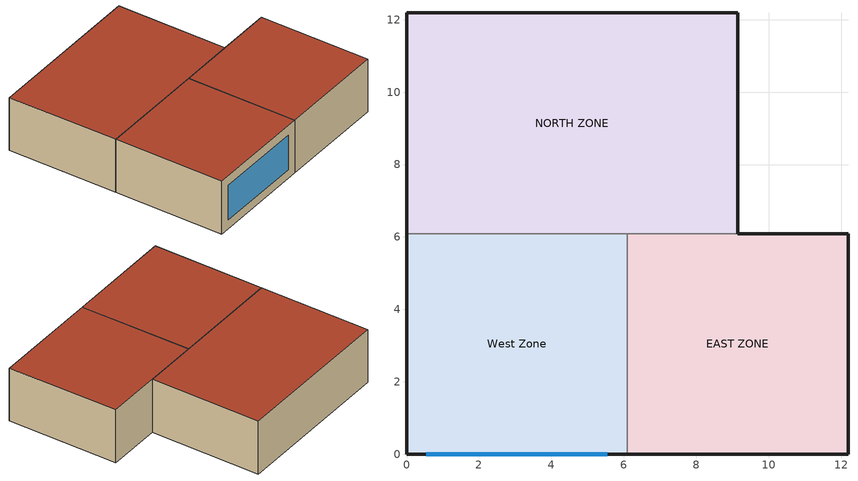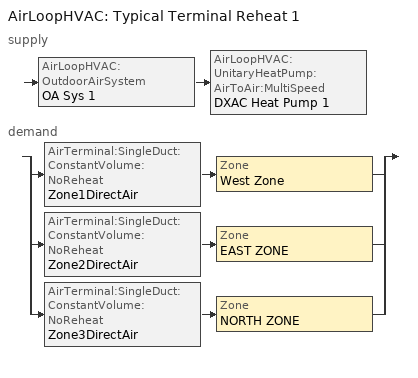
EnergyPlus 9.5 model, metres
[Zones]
West Zone
 floor adiabatic (FLOOR SLAB 8 IN): 0,0 0,6.1 6.1,6.1 6.1,0 z0
 wall outside (EXTWALL80): 0,6.1 0,0 6.1,0 z0:3.05
 wall to NORTH ZONE (PARTITION06): 6.1,6.1 0,6.1 z0:3.05
 wall to EAST ZONE (PARTITION06): 6.1,0 6.1,6.1 z0:3.05
 window (WIN-CON-LIGHT): 0.55,0 5.55,0 z0.5:2.5
 roof outside (ROOF34): 0,6.1 0,0 6.1,0 6.1,6.1 z3.05
EAST ZONE
 floor adiabatic (FLOOR SLAB 8 IN): 6.1,0 6.1,6.1 12.19,6.1 12.19,0 z0
 wall outside (EXTWALL80): 6.1,0 12.19,0 12.19,6.1 9.14,6.1 z0:3.05
 wall to NORTH ZONE (PARTITION06): 9.14,6.1 6.1,6.1 z0:3.05
 roof outside (ROOF34): 6.1,6.1 6.1,0 12.19,0 12.19,6.1 z3.05
NORTH ZONE
 floor adiabatic (FLOOR SLAB 8 IN): 0,6.1 0,12.19 9.14,12.19 9.14,6.1 z0
 wall outside (EXTWALL80): 9.14,6.1 9.14,12.19 0,12.19 0,6.1 z0:3.05
 roof outside (ROOF34): 0,12.19 0,6.1 9.14,6.1 9.14,12.19 z3.05
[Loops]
AirLoopHVAC 'Typical Terminal Reheat 1'
 supply: AirLoopHVAC:OutdoorAirSystem 'OA Sys 1' > AirLoopHVAC:UnitaryHeatPump:AirToAir:MultiSpeed 'DXAC Heat Pump 1'
 demand: split
  | AirTerminal:SingleDuct:ConstantVolume:NoReheat 'Zone1DirectAir' > Zone 'West Zone'
  | AirTerminal:SingleDuct:ConstantVolume:NoReheat 'Zone2DirectAir' > Zone 'EAST ZONE'
  | AirTerminal:SingleDuct:ConstantVolume:NoReheat 'Zone3DirectAir' > Zone 'NORTH ZONE'
[Building]
NONE: North Axis {deg}=0; Terrain=Suburbs; Loads Convergence Tolerance Value {W}=0.04; Temperature Convergence Tolerance Value {deltaC}=0.4; Solar Distribution=FullInteriorAndExterior; Maximum Number of Warmup Days=25; Minimum Number of Warmup Days=6
[Site:Location]
CHICAGO_IL_USA TMY2-94846: Latitude {deg}=42; Longitude {deg}=-87.88; Time Zone {hr}=-6; Elevation {m}=190
[SizingPeriod:DesignDay] Day of Month=21; Humidity Condition Type=Wetbulb; Barometric Pressure {Pa}=99063; Rain Indicator=No; Snow Indicator=No; Daylight Saving Time Indicator=No; Solar Model Indicator=ASHRAEClearSky
Name | Month | Day Type | Maximum Dry-Bulb Temperature {C} | Daily Dry-Bulb Temperature Range {deltaC} | Wetbulb or DewPoint at Maximum Dry-Bulb {C} | Wind Speed {m/s} | Wind Direction {deg} | Sky Clearness
CHICAGO_IL_USA Annual Heating 99% Design Conditions DB | 1 | WinterDesignDay | -17.3 | 0 | -17.3 | 4.9 | 270 | 0
CHICAGO_IL_USA Annual Cooling 1% Design Conditions DB/MCWB | 7 | SummerDesignDay | 31.5 | 10.7 | 23 | 5.3 | 230 | 1
[Site:GroundTemperature:BuildingSurface]
20.03, 20.03, 20.13, 20.3, 20.43, 20.52, 20.62, 20.77, 20.78, 20.55, 20.44, 20.2
[Material] Thermal Absorptance=0.9
Name | Roughness | Thickness {m} | Conductivity {W/m-K} | Density {kg/m3} | Specific Heat {J/kg-K} | Solar Absorptance | Visible Absorptance
A1 - 1 IN STUCCO | Smooth | 0.0253898 | 0.691831 | 1858.142 | 836.8 | 0.92 | 0.92
C4 - 4 IN COMMON BRICK | Rough | 0.101498 | 0.726422 | 1922.216 | 836.8 | 0.76 | 0.76
E1 - 3 / 4 IN PLASTER OR GYP BOARD | Smooth | 0.01905 | 0.726422 | 1601.846 | 836.8 | 0.92 | 0.92
C6 - 8 IN CLAY TILE | Smooth | 0.203302 | 0.570761 | 1121.292 | 836.8 | 0.82 | 0.82
C10 - 8 IN HW CONCRETE | MediumRough | 0.203302 | 1.729577 | 2242.585 | 836.8 | 0.65 | 0.65
E2 - 1 / 2 IN SLAG OR STONE | Rough | 0.0127102 | 1.435549 | 881.0155 | 1673.6 | 0.55 | 0.55
E3 - 3 / 8 IN FELT AND MEMBRANE | Rough | 0.00954024 | 0.190253 | 1121.292 | 1673.6 | 0.75 | 0.75
B5 - 1 IN DENSE INSULATION | VeryRough | 0.0253898 | 0.0432394 | 91.30524 | 836.8 | 0.5 | 0.5
C12 - 2 IN HW CONCRETE | MediumRough | 0.0509016 | 1.729577 | 2242.585 | 836.8 | 0.65 | 0.65
[WindowMaterial:Glazing]
WIN-LAY-GLASS-LIGHT: Optical Data Type=SpectralAverage; Thickness {m}=0.003; Solar Transmittance at Normal Incidence=0.9; Front Side Solar Reflectance at Normal Incidence=0.031; Back Side Solar Reflectance at Normal Incidence=0.031; Visible Transmittance at Normal Incidence=0.9; Front Side Visible Reflectance at Normal Incidence=0.05; Back Side Visible Reflectance at Normal Incidence=0.05; Infrared Transmittance at Normal Incidence=0; Front Side Infrared Hemispherical Emissivity=0.84; Back Side Infrared Hemispherical Emissivity=0.84; Conductivity {W/m-K}=0.9
[Construction]
EXTWALL80: A1 - 1 IN STUCCO, C4 - 4 IN COMMON BRICK, E1 - 3 / 4 IN PLASTER OR GYP BOARD
PARTITION06: E1 - 3 / 4 IN PLASTER OR GYP BOARD, C6 - 8 IN CLAY TILE, E1 - 3 / 4 IN PLASTER OR GYP BOARD
FLOOR SLAB 8 IN: C10 - 8 IN HW CONCRETE
ROOF34: E2 - 1 / 2 IN SLAG OR STONE, E3 - 3 / 8 IN FELT AND MEMBRANE, B5 - 1 IN DENSE INSULATION, C12 - 2 IN HW CONCRETE
WIN-CON-LIGHT: WIN-LAY-GLASS-LIGHT
[Zone] Type=1; Multiplier=1; Ceiling Height {m}=autocalculate; Volume {m3}=autocalculate
West Zone; EAST ZONE; NORTH ZONE
[People] Number of People Schedule=OFFICE OCCUPANCY; Number of People Calculation Method=people; Fraction Radiant=0.3; Activity Level Schedule=Activity Sch; Carbon Dioxide Generation Rate {m3/s-W}=3.82E-8; Mean Radiant Temperature Calculation Type=zoneaveraged; Work Efficiency Schedule=Work Eff Sch; Clothing Insulation Schedule=Clothing Sch; Air Velocity Schedule=Air Velo Sch; Thermal Comfort Model 1 Type=FANGER
Name | Zone or ZoneList | Number of People
WestPeople | West Zone | 3
EastPeople | EAST ZONE | 3
NorthPeople | NORTH ZONE | 4
[ElectricEquipment] Schedule=INTERMITTENT; Design Level Calculation Method=EquipmentLevel; Fraction Latent=0; Fraction Radiant=0.3; Fraction Lost=0
Name | Zone or ZoneList | Design Level {W}
West Zone ElecEq 1 | West Zone | 2928.751
EAST ZONE ElecEq 1 | EAST ZONE | 1464.375
NORTH ZONE ElecEq 1 | NORTH ZONE | 2928.751
[Lights] Schedule=OFFICE LIGHTING; Design Level Calculation Method=LightingLevel; Return Air Fraction=0; Fraction Radiant=0.2; Fraction Visible=0.2; Fraction Replaceable=0
Name | Zone or ZoneList | Lighting Level {W}
EAST ZONE Lights 1 | EAST ZONE | 1464.375
NORTH ZONE Lights 1 | NORTH ZONE | 878.6252
[ZoneList]
AllZones: West Zone, EAST ZONE, NORTH ZONE
[ZoneControl:Thermostat:StagedDualSetpoint]
ZoneThermostat: Zone or ZoneList=AllZones; Number of Heating Stages=2; Heating Temperature Setpoint Schedule=Heating Setpoints; Heating Throttling Temperature Range {deltaC}=1.1; Stage 1 Heating Temperature Offset {deltaC}=0; Stage 2 Heating Temperature Offset {deltaC}=-0.5; Stage 3 Heating Temperature Offset {deltaC}=-1; Stage 4 Heating Temperature Offset {deltaC}=-1.5; Number of Cooling Stages=4; Cooling Temperature Setpoint Base Schedule=Cooling Setpoints; Cooling Throttling Temperature Range {deltaC}=1.1; Stage 1 Cooling Temperature Offset {deltaC}=0; Stage 2 Cooling Temperature Offset {deltaC}=1; Stage 3 Cooling Temperature Offset {deltaC}=2; Stage 4 Cooling Temperature Offset {deltaC}=3
[AirLoopHVAC]
Typical Terminal Reheat 1: Design Supply Air Flow Rate {m3/s}=1.7
[AvailabilityManager:Scheduled]
Name | Schedule
Heat Pump 1 Avail | FanAndCoilAvailSched
Outdoor Air 1 Avail | OutdoorAirAvailSched
[ZoneControl:Thermostat]
Zone 2 Thermostat: Zone or ZoneList=EAST ZONE; Control Type Schedule=Zone Control Type Sched; Control 1=Heating Setpoint with SB; Control 2=Cooling Setpoint with SB
[ThermostatSetpoint:SingleHeating]
Heating Setpoint with SB: Setpoint Temperature Schedule=Heating Setpoints
[ThermostatSetpoint:SingleCooling]
Cooling Setpoint with SB: Setpoint Temperature Schedule=Cooling Setpoints
[Zone equipment]
West Zone: Zone1DirectAir
EAST ZONE: Zone2DirectAir
NORTH ZONE: Zone3DirectAir
[AirTerminal:SingleDuct:ConstantVolume:NoReheat] Availability Schedule=FanAndCoilAvailSched
Name | Maximum Air Flow Rate {m3/s}
Zone1DirectAir; Zone3DirectAir | 0.612
Zone2DirectAir | 0.476
[AirLoopHVAC:UnitaryHeatPump:AirToAir:MultiSpeed]
DXAC Heat Pump 1: Availability Schedule=FanAndCoilAvailSched; Controlling Zone or Thermostat Location=East Zone; Supply Air Fan=Supply Fan 1; Supply Air Fan Placement=BlowThrough; Supply Air Fan Operating Mode Schedule=FanModeSchedule; Heating Coil=Heat Pump DX Heating Coil 1; Minimum Outdoor Dry-Bulb Temperature for Compressor Operation {C}=-8; Cooling Coil=Heat Pump ACDXCoil 1; Supplemental Heating Coil=Supp Gas Heating Coil 1; Maximum Supply Air Temperature from Supplemental Heater {C}=55; Maximum Outdoor Dry-Bulb Temperature for Supplemental Heater Operation {C}=21; Auxiliary On-Cycle Electric Power {W}=0; Auxiliary Off-Cycle Electric Power {W}=0; Design Heat Recovery Water Flow Rate {m3/s}=0; Maximum Temperature for Heat Recovery {C}=80; No Load Supply Air Flow Rate {m3/s}=0.2; Number of Speeds for Heating=4; Number of Speeds for Cooling=4; Heating Speed 1 Supply Air Flow Rate {m3/s}=0.4; Heating Speed 2 Supply Air Flow Rate {m3/s}=0.8; Heating Speed 3 Supply Air Flow Rate {m3/s}=1.2; Heating Speed 4 Supply Air Flow Rate {m3/s}=1.7; Cooling Speed 1 Supply Air Flow Rate {m3/s}=0.4; Cooling Speed 2 Supply Air Flow Rate {m3/s}=0.8; Cooling Speed 3 Supply Air Flow Rate {m3/s}=1.2; Cooling Speed 4 Supply Air Flow Rate {m3/s}=1.7
[Coil:Heating:DX:MultiSpeed]
Heat Pump DX Heating Coil 1: Availability Schedule=FanAndCoilAvailSched; Minimum Outdoor Dry-Bulb Temperature for Compressor Operation {C}=-8; Outdoor Dry-Bulb Temperature to Turn On Compressor {C}=-5; Crankcase Heater Capacity {W}=200; Maximum Outdoor Dry-Bulb Temperature for Crankcase Heater Operation {C}=10; Defrost Energy Input Ratio Function of Temperature Curve=HPACDefrostCAPFT; Maximum Outdoor Dry-Bulb Temperature for Defrost Operation {C}=7.22; Defrost Strategy=ReverseCycle; Defrost Control=timed; Defrost Time Period Fraction=0.058333; Resistive Defrost Heater Capacity {W}=2000; Apply Part Load Fraction to Speeds Greater than 1=No; Fuel Type=NaturalGas; Region number for Calculating HSPF=4; Number of Speeds=4; Speed 1 Gross Rated Heating Capacity {W}=7500; Speed 1 Gross Rated Heating COP {W/W}=2.75; Speed 1 Rated Air Flow Rate {m3/s}=0.45; Speed 1 Rated Supply Air Fan Power Per Volume Flow Rate {W/(m3/s)}=345; Speed 1 Heating Capacity Function of Temperature Curve=HPACHeatCapFT Speed 1; Speed 1 Heating Capacity Function of Flow Fraction Curve=HPACHeatCapFF Speed 1; Speed 1 Energy Input Ratio Function of Temperature Curve=HPACHeatEIRFT Speed 1; Speed 1 Energy Input Ratio Function of Flow Fraction Curve=HPACHeatEIRFF Speed 1; Speed 1 Part Load Fraction Correlation Curve=HPACHeatPLFFPLR Speed 1; Speed 1 Rated Waste Heat Fraction of Power Input=0.2; Speed 1 Waste Heat Function of Temperature Curve=HAPCHeatWHFT Speed 1; Speed 2 Gross Rated Heating Capacity {W}=17500; Speed 2 Gross Rated Heating COP {W/W}=2.75; Speed 2 Rated Air Flow Rate {m3/s}=0.85; Speed 2 Rated Supply Air Fan Power Per Volume Flow Rate {W/(m3/s)}=425; Speed 2 Heating Capacity Function of Temperature Curve=HPACHeatCapFT Speed 2; Speed 2 Heating Capacity Function of Flow Fraction Curve=HPACHeatCapFF Speed 2; Speed 2 Energy Input Ratio Function of Temperature Curve=HPACHeatEIRFT Speed 2; Speed 2 Energy Input Ratio Function of Flow Fraction Curve=HPACHeatEIRFF Speed 2; Speed 2 Part Load Fraction Correlation Curve=HPACHeatPLFFPLR Speed 2; Speed 2 Rated Waste Heat Fraction of Power Input=0.2; Speed 2 Waste Heat Function of Temperature Curve=HAPCHeatWHFT Speed 2; Speed 3 Gross Rated Heating Capacity {W}=25500; Speed 3 Gross Rated Heating COP {W/W}=2.75; Speed 3 Rated Air Flow Rate {m3/s}=1.25; Speed 3 Rated Supply Air Fan Power Per Volume Flow Rate {W/(m3/s)}=525; Speed 3 Heating Capacity Function of Temperature Curve=HPACHeatCapFT Speed 3; Speed 3 Heating Capacity Function of Flow Fraction Curve=HPACHeatCapFF Speed 3; Speed 3 Energy Input Ratio Function of Temperature Curve=HPACHeatEIRFT Speed 3; Speed 3 Energy Input Ratio Function of Flow Fraction Curve=HPACHeatEIRFF Speed 3; Speed 3 Part Load Fraction Correlation Curve=HPACHeatPLFFPLR Speed 3; Speed 3 Rated Waste Heat Fraction of Power Input=0.2; Speed 3 Waste Heat Function of Temperature Curve=HAPCHeatWHFT Speed 3; Speed 4 Gross Rated Heating Capacity {W}=35500; Speed 4 Gross Rated Heating COP {W/W}=2.75; Speed 4 Rated Air Flow Rate {m3/s}=1.75; Speed 4 Rated Supply Air Fan Power Per Volume Flow Rate {W/(m3/s)}=673; Speed 4 Heating Capacity Function of Temperature Curve=HPACHeatCapFT Speed 4; Speed 4 Heating Capacity Function of Flow Fraction Curve=HPACHeatCapFF Speed 4; Speed 4 Energy Input Ratio Function of Temperature Curve=HPACHeatEIRFT Speed 4; Speed 4 Energy Input Ratio Function of Flow Fraction Curve=HPACHeatEIRFF Speed 4; Speed 4 Part Load Fraction Correlation Curve=HPACHeatPLFFPLR Speed 4; Speed 4 Rated Waste Heat Fraction of Power Input=0.2; Speed 4 Waste Heat Function of Temperature Curve=HAPCHeatWHFT Speed 4
[Coil:Cooling:DX]
Heat Pump ACDXCoil 1: Availability Schedule=FanAndCoilAvailSched; Performance Object=Heat Pump ACDXCoil 1 Performance
[Coil:Cooling:DX:CurveFit:Performance]
Heat Pump ACDXCoil 1 Performance: Crankcase Heater Capacity {W}=200; Minimum Outdoor Dry-Bulb Temperature for Compressor Operation {C}=-8; Maximum Outdoor Dry-Bulb Temperature for Crankcase Heater Operation {C}=10; Capacity Control Method=Discrete; Compressor Fuel Type=NaturalGas; Base Operating Mode=Heat Pump ACDXCoil 1 Operating Mode
[Coil:Cooling:DX:CurveFit:OperatingMode]
Heat Pump ACDXCoil 1 Operating Mode: Rated Gross Total Cooling Capacity {W}=35500; Rated Evaporator Air Flow Rate {m3/s}=1.75; Rated Condenser Air Flow Rate {m3/s}=0.3; Maximum Cycling Rate {cycles/hr}=3; Ratio of Initial Moisture Evaporation Rate and Steady State Latent Capacity=1.5; Latent Capacity Time Constant {s}=45; Nominal Time for Condensate Removal to Begin {s}=1000; Apply Latent Degradation to Speeds Greater than 1=No; Condenser Type=AirCooled; Nominal Evaporative Condenser Pump Power {W}=100; Nominal Speed Number=4; Speed 1=Heat Pump ACDXCoil 1 Speed 1 Performance; Speed 2=Heat Pump ACDXCoil 1 Speed 2 Performance; Speed 3=Heat Pump ACDXCoil 1 Speed 3 Performance; Speed 4=Heat Pump ACDXCoil 1 Speed 4 Performance
[Coil:Cooling:DX:CurveFit:Speed] Gross Sensible Heat Ratio=0.75; Gross Cooling COP {W/W}=3; Active Fraction of Coil Face Area=1; Evaporative Condenser Effectiveness=0.9; Part Load Fraction Correlation Curve=HPACCOOLPLFFPLR Speed 1; Rated Waste Heat Fraction of Power Input=0.2
Name | Gross Total Cooling Capacity Fraction | Evaporator Air Flow Rate Fraction | Condenser Air Flow Rate Fraction | Rated Evaporator Fan Power Per Volume Flow Rate {W/(m3/s)} | Evaporative Condenser Pump Power Fraction | Total Cooling Capacity Modifier Function of Temperature Curve | Total Cooling Capacity Modifier Function of Air Flow Fraction Curve | Energy Input Ratio Modifier Function of Temperature Curve | Energy Input Ratio Modifier Function of Air Flow Fraction Curve | Waste Heat Modifier Function of Temperature Curve
Heat Pump ACDXCoil 1 Speed 1 Performance | 0.2113 | 0.2286 | 0.1667 | 453.3 | 0.5 | HPACCoolCapFT Speed 1 | HPACCoolCapFF Speed 1 | HPACCOOLEIRFT Speed 1 | HPACCOOLEIRFF Speed 1 | HAPCCoolWHFT Speed 1
Heat Pump ACDXCoil 1 Speed 2 Performance | 0.493 | 0.4857 | 0.3333 | 523.3 | 0.6 | HPACCoolCapFT Speed 2 | HPACCoolCapFF Speed 2 | HPACCOOLEIRFT Speed 2 | HPACCOOLEIRFF Speed 2 | HAPCCoolWHFT Speed 2
Heat Pump ACDXCoil 1 Speed 3 Performance | 0.7183 | 0.7143 | 0.6667 | 573.3 | 0.8 | HPACCoolCapFT Speed 3 | HPACCoolCapFF Speed 3 | HPACCOOLEIRFT Speed 3 | HPACCOOLEIRFF Speed 3 | HAPCCoolWHFT Speed 3
Heat Pump ACDXCoil 1 Speed 4 Performance | 1 | 1 | 1 | 673.3 | 1 | HPACCoolCapFT Speed 4 | HPACCoolCapFF Speed 4 | HPACCOOLEIRFT Speed 4 | HPACCOOLEIRFF Speed 4 | HAPCCoolWHFT Speed 4
[Coil:Heating:Fuel]
Supp Gas Heating Coil 1: Availability Schedule=FanAndCoilAvailSched; Fuel Type=NaturalGas; Burner Efficiency=0.8; Nominal Capacity {W}=45000
[Fan:OnOff]
Supply Fan 1: Availability Schedule=FanAndCoilAvailSched; Fan Total Efficiency=0.7; Pressure Rise {Pa}=300; Maximum Flow Rate {m3/s}=1.7; Motor Efficiency=0.9; Motor In Airstream Fraction=1
[Controller:OutdoorAir]
OA Controller 1: Minimum Outdoor Air Flow Rate {m3/s}=0.51; Maximum Outdoor Air Flow Rate {m3/s}=1.7; Economizer Control Type=NoEconomizer; Economizer Control Action Type=ModulateFlow; Lockout Type=NoLockout; Minimum Limit Type=FixedMinimum; Minimum Outdoor Air Schedule=OAFractionSched
[Schedule:Compact]
Activity Sch: Through: 12/31, For: AllDays, Until: 24:00, 131.8
Work Eff Sch: Through: 12/31, For: AllDays, Until: 24:00, 0
Clothing Sch: Through: 12/31, For: AllDays, Until: 24:00, 1
Air Velo Sch: Through: 12/31, For: AllDays, Until: 24:00, 0.137
OFFICE OCCUPANCY: Through: 12/31, For: WeekDays SummerDesignDay, Until: 6:00, 0, Until: 7:00, 0.1, Until: 8:00, 0.5, Until: 12:00, 1, Until: 13:00, 0.5, Until: 16:00, 1, Until: 17:00, 0.5, Until: 18:00, 0.1, Until: 24:00, 0, For: AllOtherDays, Until: 24:00, 0
INTERMITTENT: Through: 12/31, For: WeekDays SummerDesignDay, Until: 8:00, 0, Until: 18:00, 1, Until: 24:00, 0, For: AllOtherDays, Until: 24:00, 0
OFFICE LIGHTING: Through: 12/31, For: WeekDays SummerDesignDay, Until: 6:00, 0.05, Until: 7:00, 0.2, Until: 17:00, 1, Until: 18:00, 0.5, Until: 24:00, 0.05, For: AllOtherDays, Until: 24:00, 0.05
OutdoorAirAvailSched: Through: 3/31, For: AllDays, Until: 24:00, 1, Through: 9/30, For: WeekDays, Until: 7:00, 0, Until: 17:00, 1, Until: 24:00, 0, For: SummerDesignDay WinterDesignDay, Until: 24:00, 0, For: AllOtherDays, Until: 24:00, 0, Through: 12/31, For: AllDays, Until: 24:00, 1
OAFractionSched; FanModeSchedule: Through: 12/31, For: AllDays, Until: 7:00, 0, Until: 17:00, 1, Until: 24:00, 0
FanAndCoilAvailSched: Through: 3/31, For: AllDays, Until: 24:00, 1, Through: 9/30, For: WeekDays, Until: 7:00, 0, Until: 17:00, 1, Until: 24:00, 0, For: WinterDesignDay, Until: 24:00, 1, For: SummerDesignDay, Until: 7:00, 0, Until: 17:00, 1, Until: 24:00, 0, For: AllOtherDays, Until: 24:00, 0, Through: 12/31, For: AllDays, Until: 24:00, 1
Heating Setpoints: Through: 12/31, For: AllDays, Until:  7:00, 15, Until: 17:00, 20, Until: 24:00, 15
Cooling Setpoints: Through: 12/31, For: AllDays, Until:  7:00, 30, Until: 17:00, 24, Until: 24:00, 30
Zone Control Type Sched: Through: 3/31, For: AllDays, Until: 24:00, 1, Through: 9/30, For: AllDays, Until: 24:00, 2, Through: 12/31, For: AllDays, Until: 24:00, 1
[Curve:Cubic]
Name | Coefficient1 Constant | Coefficient2 x | Coefficient3 x**2 | Coefficient4 x**3 | Minimum Value of x | Maximum Value of x | Input Unit Type for X | Output Unit Type
HPACHeatCapFT Speed 1; HPACHeatCapFT Speed 2; HPACHeatCapFT Speed 3; HPACHeatCapFT Speed 4 | 0.758746 | 0.027626 | 0.000148716 | 3.4992e-06 | -20 | 20 | Temperature | Dimensionless
HPACHeatCapFF Speed 1; HPACHeatCapFF Speed 2; HPACHeatCapFF Speed 3; HPACHeatCapFF Speed 4 | 0.84 | 0.16 | 0 | 0 | 0.5 | 1.5
HPACHeatEIRFT Speed 1; HPACHeatEIRFT Speed 2; HPACHeatEIRFT Speed 3; HPACHeatEIRFT Speed 4 | 1.19248 | -0.0300438 | 0.00103745 | -2.3328e-05 | -20 | 20 | Temperature | Dimensionless
HPACCoolCapFF Speed 1; HPACCoolCapFF Speed 2; HPACCoolCapFF Speed 3; HPACCoolCapFF Speed 4; HPACCOOLEIRFF Speed 1; HPACCOOLEIRFF Speed 2; HPACCOOLEIRFF Speed 3; HPACCOOLEIRFF Speed 4 | 0.472786 | 1.24334 | -1.03871 | 0.322578 | 0.5 | 1.5
[Curve:Quadratic] Minimum Value of x=0; Maximum Value of x=1
Name | Coefficient1 Constant | Coefficient2 x | Coefficient3 x**2
HPACHeatEIRFF Speed 1; HPACHeatEIRFF Speed 2; HPACHeatEIRFF Speed 3; HPACHeatEIRFF Speed 4 | 1.3824 | -0.4336 | 0.0512
HPACHeatPLFFPLR Speed 1; HPACHeatPLFFPLR Speed 2; HPACHeatPLFFPLR Speed 3; HPACHeatPLFFPLR Speed 4; HPACCOOLPLFFPLR Speed 1 | 0.85 | 0.15 | 0
[Curve:Biquadratic] Input Unit Type for X=Temperature; Input Unit Type for Y=Temperature; Output Unit Type=Dimensionless
Name | Coefficient1 Constant | Coefficient2 x | Coefficient3 x**2 | Coefficient4 y | Coefficient5 y**2 | Coefficient6 x*y | Minimum Value of x | Maximum Value of x | Minimum Value of y | Maximum Value of y
HPACDefrostCAPFT; HAPCHeatWHFT Speed 1; HAPCHeatWHFT Speed 2; HAPCHeatWHFT Speed 3; HAPCHeatWHFT Speed 4; HAPCCoolWHFT Speed 1; HAPCCoolWHFT Speed 2; HAPCCoolWHFT Speed 3; HAPCCoolWHFT Speed 4 | 1 | 0 | 0 | 0 | 0 | 0 | 0 | 50 | 0 | 50
HPACCoolCapFT Speed 1; HPACCoolCapFT Speed 2; HPACCoolCapFT Speed 3; HPACCoolCapFT Speed 4 | 0.476428 | 0.0401147 | 0.000226411 | -0.000827136 | -7.3224e-06 | -0.000446278 | 12.77778 | 23.88889 | 23.88889 | 46.11111
HPACCOOLEIRFT Speed 1; HPACCOOLEIRFT Speed 2; HPACCOOLEIRFT Speed 3; HPACCOOLEIRFT Speed 4 | 0.632475 | -0.0121321 | 0.000507773 | 0.0155377 | 0.00027284 | -0.000679201 | 12.77778 | 23.88889 | 23.88889 | 46.11111
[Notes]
MultiSpeedHP_StagedThermostat.idf
Basic file description:  Multispeed Heat pump with DX coils for cooling (w/ 10% outdoor air max.)
1 story building divided into 3 interior conditioned zones. Roof with no plenum.
No ground contact with floor. The staged thermostat is applied to the controlled
Highlights:              Example of multispeed heat pump.
Simulation Location/Run: CHICAGO_IL_USA TMY2-94846, 2 design days, 2 run periods,
Run Control executes two design days (see RUN PERIOD object)
Location:                Chicago, IL
Design Days:             CHICAGO_IL_USA Annual Heating 99% Design Conditions DB, MaxDB= -17.3°C
CHICAGO_IL_USA Annual Cooling 1% Design Conditions, MaxDB=  31.5°C MCWB=  23.0°C
Run Period (Weather File): Winter 1/14, Summer 7/7, CHICAGO_IL_USA TMY2-94846
Run Control:             No zone or system sizing, design day run control (no weather file simulation)
Building: Single floor rectangular L-shaped building 40 ft south wall, 40 ft west wall, zone height 10 feet.
There is a single window in West Zone's south wall. The walls are 1 in stucco over 4 in common brick
and gypboard. The roof is a built up roof with 1/2 in stone over 3/8 in felt over 1 in dense insulation
supported by 2 in heavy weight concrete. The window is single pane 3mm clear.
The window to wall ratio is approximately 0.07.
The building is oriented due north.
Floor Area:        130.1 m2 (1403 ft2)
Number of Stories: 1
Zone Description Details:
|       West         |         East           |    window = *
Internal gains description:     ZONE West      - lighting is 0 watts, equip is 2928.751 watts, 3 occupants
Internal gains description:     ZONE North     - lighting is 878.6252 watts, equip is 2928.751 watts, 4 occupants
Internal gains description:     ZONE East      - lighting is 1464.375 watts, equip is 1464.375 watts, 3 occupants
Interzone Surfaces:             3 interzone surfaces (see diagram)
Internal Mass:                  None
Detached Shading:               None
Daylight:                       None
Natural Ventilation:            None
Compact Schedules:              Yes
Solair Distribution:            FullInteriorAndExterior
HVAC:                           MultiSpeed Heat pump using a single air loop serving 3 zones.  The heat pump has 4 speeds
for both cooling and heating. Heat pump configured with a
blow through fan, heat pump defrost is timed with reverse cycle.
Heating set point during winter months is 20 C during occupied hours,
15 C set-back otherwise.  Cooling set point at 24 C during occupied hours only.
Cooling coil off all winter. Heat Pump has a gas supplemental heater.
Zonal Equipment:                AirTerminal:SingleDuct:Uncontrolled
Central Air Handling Equipment: Yes
System Equipment Autosize:      No
Purchased Cooling:              No
Purchased Heating:              No
Purchased Chilled Water:        No
Purchased Hot Water:            No
Coils:                          Coil:Cooling:DX:MultiSpeed, Coil:Heating:DX:MultiSpeed, Coil:Heating:Fuel
Pumps:                          None
Boilers:                        None
Chillers:                       None
Towers:                         None
Standard Reports:               None
Timestep or Hourly Variables:   Timestep
Time bins Report:               None
HTML Report:                    None
Environmental Emissions:        None
Utility Tariffs:                None
